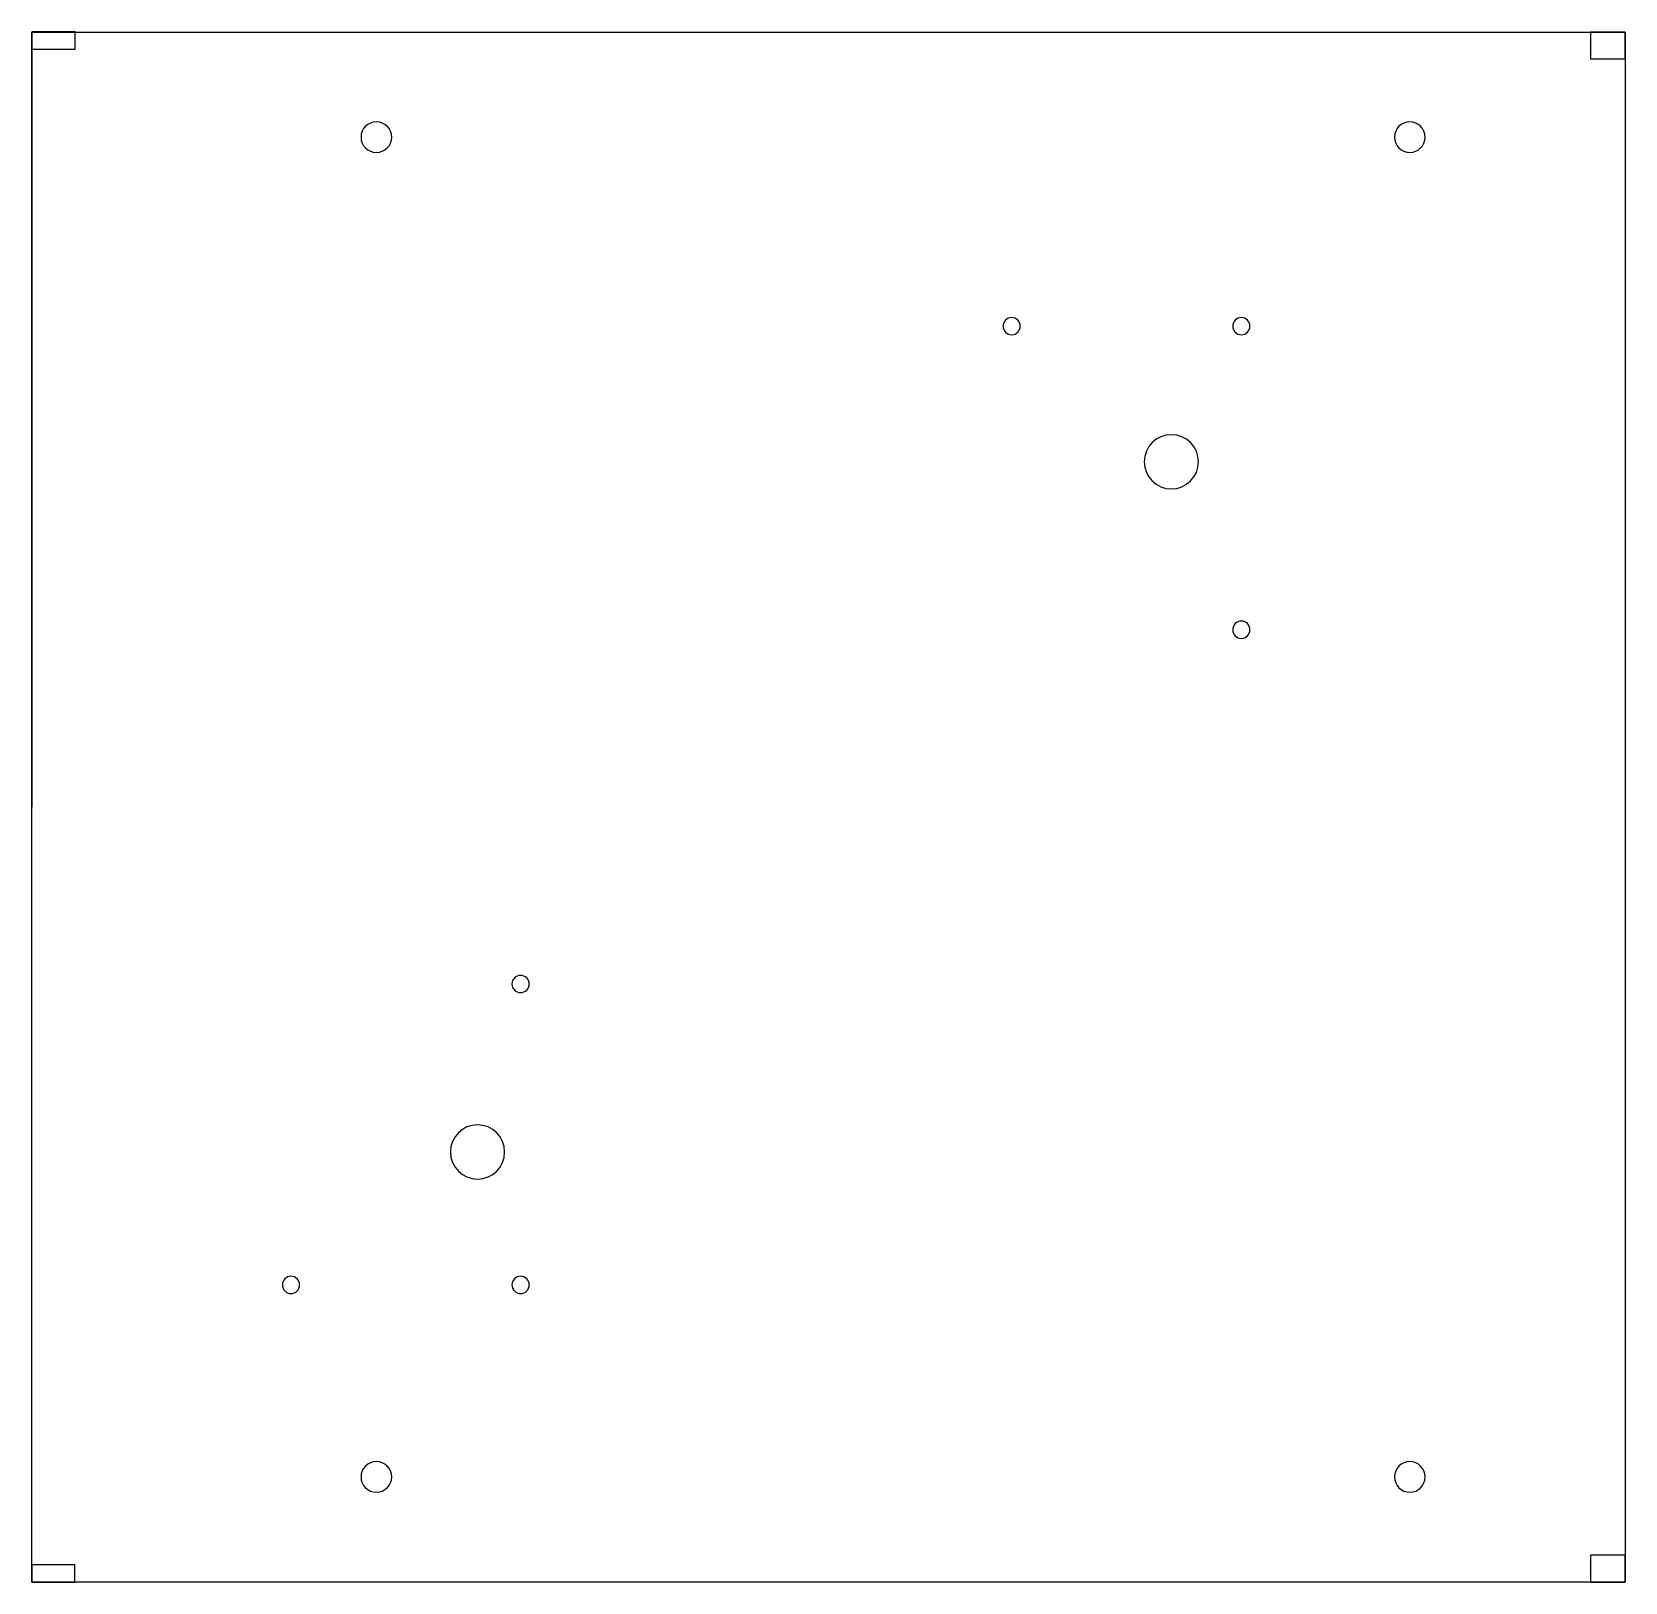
# Model space of a CAD drawing. Extents: x 0 to 18.5, y 0 to 18.
import ezdxf

# ---------------------------------------------------------------- set-up
doc = ezdxf.new("R2010")
doc.units = 0
doc.layers.get('0').update_dxf_attribs({"linetype": 'CONTINUOUS'})
doc.layers.add('1', color=7, linetype='CONTINUOUS')

msp = doc.modelspace()

# ---------------------------------------------------------------- linework, layer by layer
at = {"color": 0, "linetype": 'CONTINUOUS'}
for centre, start, end in [((13.224, 13.008), 90, 270), ((13.224, 13.008), 270, 90), ((5.167, 4.994), 90, 270), ((5.167, 4.994), 270, 90)]:
    msp.add_arc(centre, 0.315, start, end, dxfattribs=at)
at = {"layer": '1', "color": 1, "linetype": 'CONTINUOUS'}
for p, q in [((-0.008, -0.001), (-0.008, 17.999)), ((-0.008, 17.999), (18.492, 17.999)), ((-0.008, 17.999), (-0.008, 8.999)), ((0.493, 18.001), (-0.007, 18.001)), ((-0.007, 18.001), (-0.007, 17.801)), ((0.493, 17.801), (0.493, 18.001)), ((18.492, 17.998), (18.092, 17.999)), ((18.092, 17.999), (18.092, 17.686)), ((18.492, 17.999), (18.492, -0.001)), ((18.492, 17.686), (18.492, 17.998)), ((-0.007, 17.801), (0.493, 17.801)), ((18.092, 17.686), (18.492, 17.686)), ((0.492, 0.199), (-0.008, 0.199)), ((-0.008, 0.199), (-0.008, -0.001)), ((0.492, -0.001), (0.492, 0.199)), ((18.492, 0.311), (18.092, 0.311)), ((18.092, 0.311), (18.092, -0.002)), ((18.492, -0.001), (18.492, 0.311)), ((18.492, -0.001), (-0.008, -0.001)), ((-0.008, -0.001), (0.492, -0.001)), ((18.092, -0.002), (18.492, -0.001))]:
    msp.add_line(p, q, dxfattribs=at)
for centre, radius, start, end in [((3.992, 16.778), 0.178, 90, 270), ((3.992, 16.778), 0.178, 270, 90), ((15.992, 16.778), 0.178, 90, 270), ((15.992, 16.778), 0.178, 270, 90), ((11.369, 14.583), 0.1, 90, 270), ((11.369, 14.583), 0.1, 270, 90), ((14.036, 14.583), 0.1, 90, 270), ((14.036, 14.583), 0.1, 270, 90), ((14.036, 11.058), 0.1, 90, 270), ((14.036, 11.058), 0.1, 270, 90), ((5.667, 6.944), 0.1, 90, 270), ((5.667, 6.944), 0.1, 270, 90), ((3.001, 3.45), 0.1, 90, 270), ((3.001, 3.45), 0.1, 270, 90), ((5.667, 3.45), 0.1, 90, 270), ((5.667, 3.45), 0.1, 270, 90), ((3.992, 1.22), 0.178, 90, 270), ((3.992, 1.22), 0.178, 270, 90), ((15.992, 1.22), 0.178, 90, 270), ((15.992, 1.22), 0.178, 270, 90)]:
    msp.add_arc(centre, radius, start, end, dxfattribs=at)

doc.saveas('drawing.dxf')
